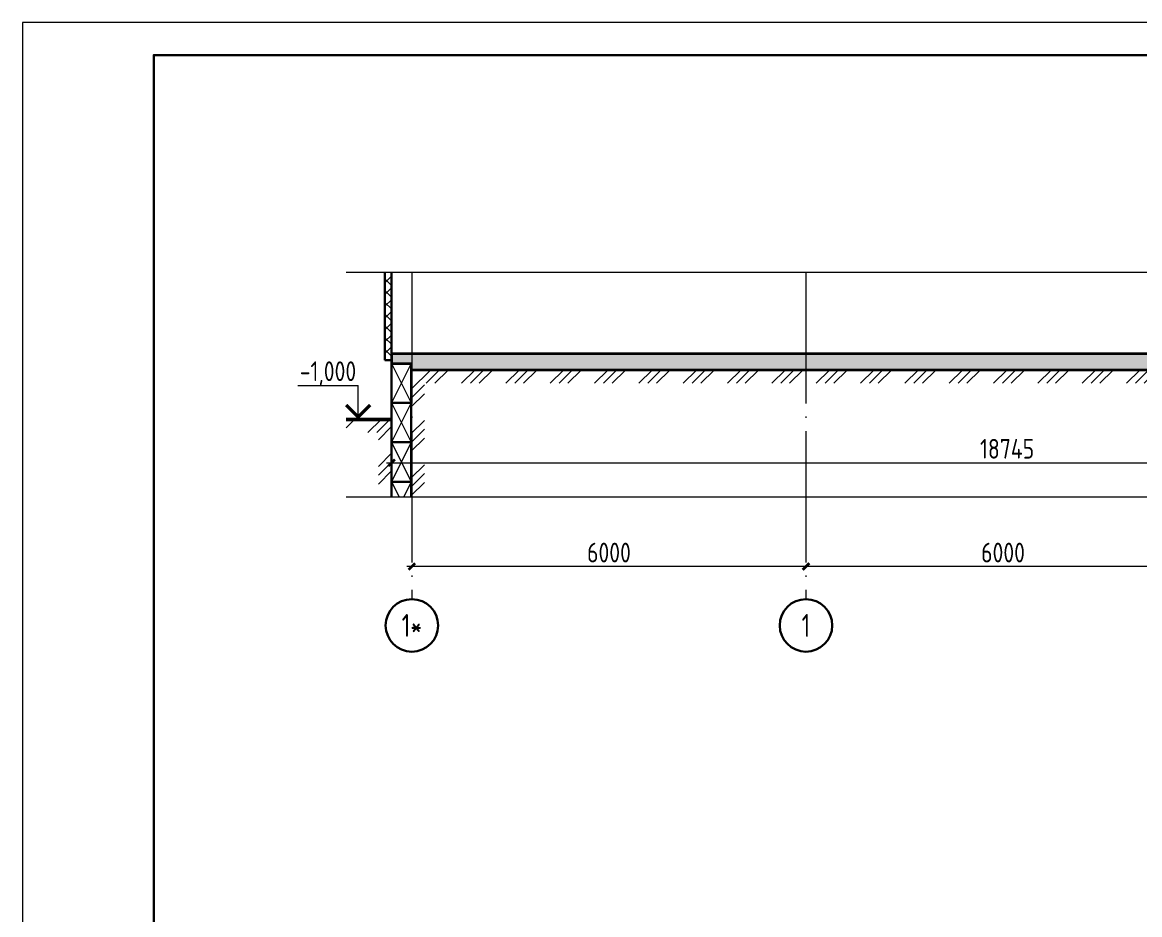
# Model space of a CAD drawing. Extents: x -965262 to 1142518, y -357520 to 71675.
# Drawn here: x 179668 to 196679, y -194279 to -180688 of the extents above; entities that cross this region are included whole.
import ezdxf

# ---------------------------------------------------------------- set-up
doc = ezdxf.new("R2010")
doc.units = 0
doc.header["$LTSCALE"] = 10
doc.linetypes.add('DOTE', pattern=[2.42, 2, -0.2, 0.02, -0.2])
doc.layers.get('0').update_dxf_attribs({"linetype": 'CONTINUOUS', "lineweight": 30})
doc.layers.get('Defpoints').update_dxf_attribs({"linetype": 'CONTINUOUS'})
doc.layers.add('DOTE', color=7, linetype='DOTE', lineweight=9)
doc.layers.add('полы', color=3, linetype='CONTINUOUS', lineweight=35)
doc.styles.add('GOST 2.304', font='isocpeur.ttf', dxfattribs={"width": 0.75, "height": 250})
doc.styles.add('ГОСТ 2м', font='isocpeur.ttf', dxfattribs={"width": 0.8, "height": 250})
doc.dimstyles.new('ГОСТ 2м', dxfattribs={"dimtxt": 250, "dimasz": 100, "dimexe": 75, "dimexo": 150, "dimgap": 62.5, "dimtad": 1, "dimdec": 0, "dimtxsty": 'ГОСТ 2м', "dimblk": 'ARCHTICK', "dimcen": 150, "dimdle": 75, "dimclrd": 256, "dimclre": 256, "dimclrt": 256, "dimadec": 0, "dimazin": 0, "dimtfac": 1, "dimtdec": 0, "dimtmove": 0, "dimatfit": 3, "dimldrblk": 'OBLIQUE', "dimfxl": 1, "dimlwd": 15, "dimlwe": 15, "dimarcsym": 0})

# ---------------------------------------------------------------- blocks, each defined once
blk = doc.blocks.new('_ArchTick')
at = {"color": 0, "linetype": 'ByBlock', "lineweight": 0, "const_width": 0.4}
blk.add_lwpolyline([(-0.5, -0.5), (0.5, 0.5)], dxfattribs=at)
blk = doc.blocks.new('*D1522')
at = {"lineweight": 15, "transparency": 16777216}
for p, q in [((191599, -188826), (191599, -188901)), ((197599, -188826), (197599, -188901)), ((197674, -188976), (191524, -188976))]:
    blk.add_line(p, q, dxfattribs=at)
at = {"layer": 'Defpoints', "color": 0, "lineweight": 15, "transparency": 16777216}
for p in [(191599, -188976), (191599, -188976), (197599, -188976)]:
    blk.add_point(p, dxfattribs=at)
at = {"lineweight": 15, "transparency": 16777216, "xscale": 100, "yscale": 100, "zscale": 100, "rotation": 180}
blk.add_blockref('_ArchTick', (191599, -188976), dxfattribs=at)
at = {"lineweight": 15, "transparency": 16777216, "xscale": 100, "yscale": 100, "zscale": 100}
blk.add_blockref('_ArchTick', (197599, -188976), dxfattribs=at)
at = {"lineweight": 15, "transparency": 16777216, "insert": (194599, -188764), "char_height": 250, "attachment_point": 5, "style": 'ГОСТ 2м'}
blk.add_mtext('{\\H1.2x;6000}', dxfattribs=at)
blk = doc.blocks.new('_Oblique')
at = {"color": 0, "linetype": 'ByBlock', "lineweight": -2}
blk.add_line((-0.5, -0.5), (0.5, 0.5), dxfattribs=at)
blk = doc.blocks.new('*D1523')
at = {"lineweight": 15, "transparency": 16777216}
for p, q in [((185599, -188826), (185599, -188901)), ((191599, -188826), (191599, -188901)), ((191674, -188976), (185524, -188976))]:
    blk.add_line(p, q, dxfattribs=at)
at = {"layer": 'Defpoints', "color": 0, "lineweight": 15, "transparency": 16777216}
for p in [(185599, -188976), (185599, -188976), (191599, -188976)]:
    blk.add_point(p, dxfattribs=at)
at = {"lineweight": 15, "transparency": 16777216, "xscale": 100, "yscale": 100, "zscale": 100, "rotation": 180}
blk.add_blockref('_ArchTick', (185599, -188976), dxfattribs=at)
at = {"lineweight": 15, "transparency": 16777216, "xscale": 100, "yscale": 100, "zscale": 100}
blk.add_blockref('_ArchTick', (191599, -188976), dxfattribs=at)
at = {"lineweight": 15, "transparency": 16777216, "insert": (188599, -188764), "char_height": 250, "attachment_point": 5, "style": 'ГОСТ 2м'}
blk.add_mtext('{\\H1.2x;6000}', dxfattribs=at)
blk = doc.blocks.new('*D1560')
at = {"lineweight": 15, "ltscale": 50, "transparency": 16777216}
for p, q in [((185289, -185885), (185289, -187471)), ((204034, -185885), (204034, -187471)), ((185214, -187396), (204109, -187396))]:
    blk.add_line(p, q, dxfattribs=at)
at = {"layer": 'Defpoints', "color": 0, "lineweight": 15, "ltscale": 50, "transparency": 16777216}
for p in [(185289, -185735, 4024), (204034, -185735, -986), (204034, -187396)]:
    blk.add_point(p, dxfattribs=at)
at = {"lineweight": 15, "ltscale": 50, "transparency": 16777216, "xscale": 100, "yscale": 100, "zscale": 100, "rotation": 180}
blk.add_blockref('_ArchTick', (185289, -187396), dxfattribs=at)
at = {"lineweight": 15, "ltscale": 50, "transparency": 16777216, "xscale": 100, "yscale": 100, "zscale": 100}
blk.add_blockref('_ArchTick', (204034, -187396), dxfattribs=at)
at = {"lineweight": 15, "ltscale": 50, "transparency": 16777216, "insert": (194661, -187183), "char_height": 250, "attachment_point": 5, "style": 'ГОСТ 2м'}
blk.add_mtext('{\\H1.2x;18745}', dxfattribs=at)

msp = doc.modelspace()

# ---------------------------------------------------------------- hatches: boundary and pattern name
at = {"lineweight": 15, "ltscale": 50}
h = msp.add_hatch(dxfattribs=at)
h.set_pattern_fill('ANSI37', color=256, scale=40, style=0)
h.set_pattern_definition([(45, (-2733454.96, -38335.16), (-89.802561, 89.802561), []), (135, (-2733454.96, -38335.16), (-89.802561, -89.802561), [])])
h.paths.add_polyline_path([(185288.6, -184492.7), (185188.6, -184492.7), (185188.6, -185834.8), (185288.6, -185834.8)])
h = msp.add_hatch(dxfattribs=at)
h.set_pattern_fill('MCSHATCHBG', color=256, scale=30, style=0, pattern_type=2)
h.set_pattern_definition([(45, (240805.04, -185734.75), (-337.5, 337.5), []), (45, (240940.04, -185734.75), (-337.5, 337.5), []), (45, (240400.04, -185734.75), (-337.5, 337.5), [])])
h.paths.add_polyline_path([(185088.6, -187913.9), (185088.6, -186934.8), (184595.8, -186934.8), (184595.8, -186734.8), (185288.6, -186734.8), (185288.6, -187913.9)])
h.paths.add_polyline_path([(185588.6, -187913.9), (185588.6, -185984.8), (208194.3, -185984.8), (208194.3, -185990.7), (208219.3, -185990.7), (208219.3, -186184.8), (185788.6, -186184.8), (185788.6, -187913.9), (185598.6, -187913.9)])
h.paths.add_polyline_path([(208329.3, -186184.8), (208329.3, -185990.7), (208354.3, -185990.7), (208354.3, -185984.8), (213194.3, -185984.8), (213194.3, -185990.7), (213219.3, -185990.7), (213219.3, -186184.8)])
h.paths.add_polyline_path([(213329.3, -186184.8), (213329.3, -185990.7), (213354.3, -185990.7), (213354.3, -185984.8), (218194.3, -185984.8), (218194.3, -185990.7), (218219.3, -185990.7), (218219.3, -186184.8)])
h.paths.add_polyline_path([(218329.3, -186184.8), (218329.3, -185990.7), (218354.3, -185990.7), (218354.3, -185984.8), (223194.3, -185984.8), (223194.3, -185990.7), (223219.3, -185990.7), (223219.3, -186184.8), (218329.3, -186184.8)])
h.paths.add_polyline_path([(223329.3, -186184.5), (223329.3, -185990.7), (223354.3, -185990.7), (223354.3, -185984.8), (230518.8, -185984.8), (230518.8, -186184.8), (223329.3, -186184.8)])
h.paths.add_polyline_path([(230678.8, -186184.8), (230678.8, -185984.8), (237218.8, -185984.8), (237218.8, -186184.8), (230678.8, -186184.8)])
h.paths.add_polyline_path([(237378.8, -186184.8), (237378.8, -185984.8), (239813.6, -185984.8), (239813.6, -187913.9), (239613.6, -187913.9), (239613.6, -186184.8), (237378.8, -186184.8)])
h.paths.add_polyline_path([(240213.6, -187913.9), (240213.6, -185884.8), (240805, -185884.8), (240805, -186084.8), (240413.6, -186084.8), (240413.6, -187913.9)])
h.paths.add_polyline_path([(240805, -185884.8), (240805, -185884.8), (240805, -186084.8), (240805, -186084.8)])
at = {"layer": 'полы', "lineweight": 15, "ltscale": 50}
h = msp.add_hatch(dxfattribs=at)
h.set_pattern_fill('ANSI35', color=256, scale=40, angle=90, style=0)
h.set_pattern_definition([(135, (-2733454.96, -38335.16), (-179.605122, -179.605122), []), (135, (-2733454.96, -38155.55), (-179.605122, -179.605122), [317.5, -63.5, 0, -63.5])])
h.paths.add_polyline_path([(239813.6, -185734.8), (237471.3, -185754.8), (237471.3, -185764.8), (237453.8, -185764.8), (237453.8, -185784.8), (237433.8, -185784.8), (237433.8, -185814.8), (237398.8, -185818.9), (237398.8, -185965.3), (237378.8, -185965.3), (237378.8, -185984.8), (239813.6, -185984.8)])
h.paths.add_polyline_path([(237198.8, -185818.9), (237163.8, -185814.8), (237163.8, -185784.8), (237143.8, -185784.8), (237143.8, -185764.8), (237126.3, -185764.8), (237126.3, -185754.8), (233933.8, -185734.8), (230771.3, -185754.8), (230771.3, -185764.8), (230753.8, -185764.8), (230753.8, -185784.8), (230733.8, -185784.8), (230733.8, -185814.8), (230698.8, -185818.9), (230698.8, -185965.3), (230678.8, -185965.3), (230678.8, -185984.8), (237218.8, -185984.8), (237218.8, -185965.3), (237198.8, -185965.3)])
h.paths.add_polyline_path([(230498.8, -185818.9), (230463.8, -185814.8), (230463.8, -185784.8), (230443.8, -185784.8), (230443.8, -185764.8), (230426.3, -185764.8), (230426.3, -185754.8), (227273.8, -185734.8), (225174.3, -185754.8), (225174.3, -185830.8), (223354.3, -185848.8), (223354.3, -185984.8), (230518.8, -185984.8), (230518.8, -185965.3), (230498.8, -185965.3)])
h.paths.add_polyline_path([(223194.3, -185849.4), (220774.3, -185824.8), (218354.3, -185849), (218354.3, -185984.8), (223194.3, -185984.8)])
h.paths.add_polyline_path([(218194.3, -185849.4), (215774.3, -185824.8), (213354.3, -185849), (213354.3, -185984.8), (218194.3, -185984.8)])
h.paths.add_polyline_path([(213194.3, -185849), (210774.3, -185824.8), (208354.3, -185849), (208354.3, -185984.8), (213194.3, -185984.8)])
h.paths.add_polyline_path([(208194.3, -185849.4), (206374.3, -185830.8), (206374.3, -185754.8), (204033.8, -185734.8), (185288.6, -185734.8), (185288.6, -185884.8), (185588.6, -185884.8), (185588.6, -185984.8), (208194.3, -185984.8)])

# ---------------------------------------------------------------- linework, layer by layer
at = {"color": 5, "lineweight": 15, "ltscale": 10, "extrusion": (-1.22465e-16, -1, 0)}
for p, q in [((184595.8, -184492.7, 9801.8), (212450.4, -184492.7, 9801.8)), ((184595.8, -187913.9, 9801.8), (212450.4, -187913.9, 9801.8))]:
    msp.add_line(p, q, dxfattribs=at)
at = {"ltscale": 50}
for p, q in [((185188.6, -184492.7, 13061.6), (185188.6, -185834.8, 13061.6)), ((185288.6, -184492.7, 13061.6), (185288.6, -185834.8, 13061.6)), ((185288.6, -185834.8, 13061.6), (185188.6, -185834.8, 13061.6)), ((185588.6, -185884.8, 13061.6), (185288.6, -185884.8, 13061.6)), ((185288.6, -185884.8, 13061.6), (185288.6, -187913.9, 13061.6)), ((185588.6, -185884.8, 13061.6), (185588.6, -187913.9, 13061.6)), ((185588.6, -186484.8, 13061.6), (185288.6, -186484.8, 13061.6)), ((185588.6, -187084.8, 13061.6), (185288.6, -187084.8, 13061.6)), ((185588.6, -187684.8, 13061.6), (185288.6, -187684.8, 13061.6))]:
    msp.add_line(p, q, dxfattribs=at)
at = {"lineweight": 15}
for p, q in [((185288.6, -185884.8, 13061.6), (185588.6, -186484.8, 13061.6)), ((185588.6, -185884.8, 13061.6), (185288.6, -186484.8, 13061.6)), ((184779.5, -186734.8, 13061.6), (184779.5, -186221.7, 13061.6)), ((185288.6, -186484.8, 13061.6), (185588.6, -187084.8, 13061.6)), ((185588.6, -186484.8, 13061.6), (185288.6, -187084.8, 13061.6)), ((185288.6, -187084.8, 13061.6), (185588.6, -187684.8, 13061.6)), ((185588.6, -187084.8, 13061.6), (185288.6, -187684.8, 13061.6)), ((185288.6, -187684.8, 13061.6), (185403.2, -187913.9, 13061.6)), ((185588.6, -187684.8, 13061.6), (185474, -187913.9, 13061.6))]:
    msp.add_line(p, q, dxfattribs=at)
at = {"lineweight": 15, "ltscale": 0.3}
msp.add_line((183861.4, -186221.7, 13061.6), (184779.5, -186221.7, 13061.6), dxfattribs=at)
at = {"lineweight": 50, "ltscale": 50}
msp.add_line((185288.6, -186734.8, 13061.6), (184595.8, -186734.8, 13061.6), dxfattribs=at)
at = {"lineweight": 15, "elevation": 9801.8}
msp.add_lwpolyline([(265267.6, -180687.8), (179667.6, -180687.8), (179667.6, -240087.8), (265267.6, -240087.8)], close=True, dxfattribs=at)
at = {"elevation": 9801.8}
msp.add_lwpolyline([(264767.6, -181187.8), (181667.6, -181187.8), (181667.6, -239587.8), (264767.6, -239587.8)], close=True, dxfattribs=at)
at = {"ltscale": 50, "elevation": 13061.6}
msp.add_lwpolyline([(185288.6, -186484.8), (185588.6, -186484.8), (185588.6, -185884.8), (185288.6, -185884.8)], close=True, dxfattribs=at)
at = {"lineweight": 15, "const_width": 50, "elevation": 13061.6}
msp.add_lwpolyline([(184597.2, -186517.1), (184779.5, -186699.4), (184961.8, -186517.1)], dxfattribs=at)
at = {"layer": 'DOTE', "color": 7, "ltscale": 100, "extrusion": (0, -1, 0)}
for p, q in [((185598.6, -184492.7, 9801.8), (185598.6, -189468.6, 9801.8)), ((191598.6, -184492.7, 9801.8), (191598.6, -189468.6, 9801.8))]:
    msp.add_line(p, q, dxfattribs=at)
at = {"layer": 'DOTE', "color": 7, "linetype": 'Continuous', "lineweight": 30}
for centre in [(185598.6, -189873.7, 9801.8), (191598.6, -189873.7, 9801.8)]:
    msp.add_circle(centre, 400, dxfattribs=at)
at = {"layer": 'полы', "ltscale": 50}
for p, q in [((185288.6, -185734.8, 13061.6), (185288.6, -185884.8, 13061.6)), ((204033.8, -185734.8, 8816.3), (185288.6, -185734.8, 13825.9)), ((185288.6, -185884.8, 13061.6), (185588.6, -185884.8, 13061.6)), ((185588.6, -185884.8, 13061.6), (185588.6, -185984.8, 13061.6)), ((208194.3, -185984.8, 13061.6), (185588.6, -185984.8, 13061.6))]:
    msp.add_line(p, q, dxfattribs=at)

# ---------------------------------------------------------------- texts
at = {"insert": (184321, -186037, 13061.6), "char_height": 300, "width": 1200, "attachment_point": 5, "style": 'GOST 2.304'}
msp.add_mtext('{\\W0.8;-1,000}', dxfattribs=at)
at = {"layer": 'DOTE', "color": 7, "linetype": 'Continuous', "lineweight": 30, "ltscale": 100, "char_height": 350, "width": 800, "attachment_point": 5, "style": 'GOST 2.304'}
for s, insert in [('1*', (185598.6, -189873.7, 9801.8)), ('1', (191598.6, -189873.7, 9801.8))]:
    msp.add_mtext(s, dxfattribs=dict(at, insert=insert))

# ---------------------------------------------------------------- dimensions: what is measured, and where the dimension line sits
at = {"lineweight": 15, "ltscale": 50}
dim = msp.add_linear_dim(base=(204033.8, -187395.7, 9801.8), p1=(185288.6, -185734.8, 13825.9), p2=(204033.8, -185734.8, 8816.3), text='{\\H1.2x;<>}', dimstyle='ГОСТ 2м', dxfattribs=at)
dim.commit()
dim.dimension.update_dxf_attribs({"geometry": '*D1560', "text_midpoint": (194661.2, -187183.2, 9801.8)})
at = {"lineweight": 15}
for base, p1, p2, picture, middle in [((185598.6, -188976.4, 9801.8), (191598.6, -188976.4, 9801.8), (185598.6, -188976.4, 9801.8), '*D1523', (188598.6, -188763.9, 9801.8)), ((191598.6, -188976.4, 9801.8), (197598.6, -188976.4, 9801.8), (191598.6, -188976.4, 9801.8), '*D1522', (194598.6, -188763.9, 9801.8))]:
    dim = msp.add_linear_dim(base=base, p1=p1, p2=p2, text='{\\H1.2x;<>}', dimstyle='ГОСТ 2м', dxfattribs=at)
    dim.commit()
    dim.dimension.update_dxf_attribs({"geometry": picture, "text_midpoint": middle})

doc.saveas('drawing.dxf')
